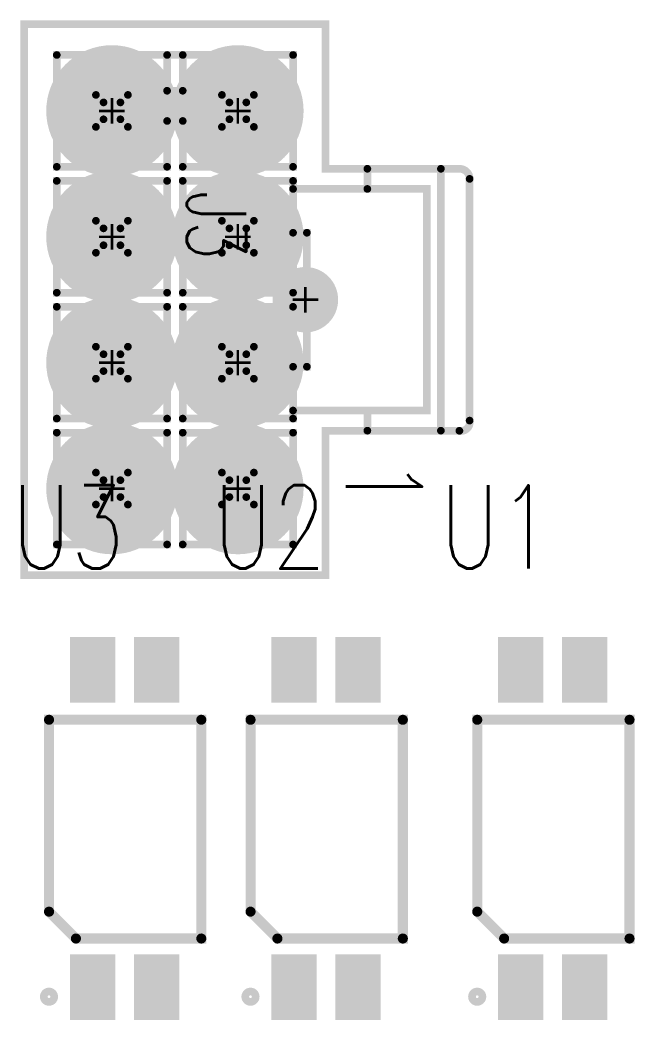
# Model space of a CAD drawing. Extents: x -711 to 95, y -82 to 290.
# Drawn here: x -648.57 to -636.38, y 161.25 to 181.55 of the extents above; entities that cross this region are included whole.
import ezdxf

# ---------------------------------------------------------------- set-up
doc = ezdxf.new("R2010")
doc.units = 0
for name, color, linetype in [('DRIL_NPLTE_THRU_01', 96, 'CONTINUOUS'), ('DRIL_NPLTE_THRU_02', 255, 'CONTINUOUS'), ('DRIL_NPLTE_THRU_03', 3, 'CONTINUOUS'), ('DRIL_NPLTE_THRU_04', 136, 'CONTINUOUS'), ('DRIL_NPLTE_THRU_05', 176, 'CONTINUOUS'), ('DRIL_NPLTE_THRU_06', 16, 'CONTINUOUS'), ('DRIL_PLTE_THRU_01', 96, 'CONTINUOUS'), ('DRIL_PLTE_THRU_02', 255, 'CONTINUOUS'), ('DRIL_PLTE_THRU_03', 3, 'CONTINUOUS'), ('DRIL_PLTE_THRU_04', 136, 'CONTINUOUS'), ('DRIL_PLTE_THRU_05', 176, 'CONTINUOUS'), ('DRIL_PLTE_THRU_06', 16, 'CONTINUOUS'), ('DRIL_SYMBOL', 2, 'CONTINUOUS'), ('PADS_BOT', 1, 'CONTINUOUS'), ('PADS_INNER', 3, 'CONTINUOUS'), ('PADS_TOP', 3, 'CONTINUOUS'), ('PADS_XR_02', 253, 'CONTINUOUS'), ('PADS_XR_03', 96, 'CONTINUOUS'), ('PADS_XR_21', 3, 'CONTINUOUS'), ('PADS_XR_22', 16, 'CONTINUOUS'), ('PADS_XR_23', 136, 'CONTINUOUS'), ('PADS_XR_27', 3, 'CONTINUOUS'), ('PADS_XR_28', 56, 'CONTINUOUS'), ('PADS_XR_30', 4, 'CONTINUOUS'), ('PART_NAME_26', 255, 'CONTINUOUS'), ('PART_NAME_27', 3, 'CONTINUOUS'), ('PART_TOP_2DLINE_26', 255, 'CONTINUOUS'), ('PART_TOP_2DLINE_27', 3, 'CONTINUOUS'), ('PART_TOP_COPPER_26', 255, 'CONTINUOUS'), ('PART_TOP_TEXT_26', 255, 'CONTINUOUS')]:
    doc.layers.add(name, color=color, linetype=linetype)
doc.styles.add('W0$1524', font='simplex', dxfattribs={"width": 0.75})
doc.styles.add('W0$2032', font='simplex', dxfattribs={"width": 0.75})
doc.styles.add('W0$254', font='simplex', dxfattribs={"width": 0.75})

# ---------------------------------------------------------------- blocks, each defined once
blk = doc.blocks.new('SMOOTH_0$1524')
at = {"const_width": 0.0762}
blk.add_lwpolyline([(-0.0381, 0, 1), (0.0381, 0, 1)], format="xyb", close=True, dxfattribs=at)
blk = doc.blocks.new('PART_BODY_TOP_73')
at = {"layer": 'PART_TOP_2DLINE_26', "const_width": 0.152}
blk.add_lwpolyline([(2.603, 5.647, 0.527798), (2.4, 5.85), (-2.4, 5.85, 0.414214), (-2.6, 5.65), (-2.6, 5.28), (2.6, 5.28), (2.6, 5.65)], format="xyb", dxfattribs=at)
for points in [[(-2.6, 5.28), (-2.6, 3.82)], [(2.6, 5.28), (2.6, 3.82)], [(2.2, 2.345), (2.36, 2.345), (2.36, 0.155), (0.14, 0.155), (0.14, 2.345), (1.33, 2.345), (2.2, 2.345), (2.2, 3.82), (2.2, 5), (-2.2, 5), (-2.2, 3.82), (-2.6, 3.82), (-2.6, 2.99), (-5.47, 2.99), (-5.47, -2.99), (5.47, -2.99), (5.47, 2.99), (2.6, 2.99), (2.6, 3.82), (2.2, 3.82)], [(1.33, 2.345), (1.33, 2.62), (-1.33, 2.62), (-1.33, 2.345), (-0.14, 2.345), (-0.14, 0.155), (-2.36, 0.155), (-2.36, 2.345), (-2.2, 2.345), (-2.2, 3.82)], [(-4.86, -2.345), (-4.86, 2.345), (-2.64, 2.345), (-2.64, 0.155), (-3.55, 0.155), (-3.55, -0.155), (-2.64, -0.155), (-2.64, -2.345), (-4.86, -2.345)], [(-2.2, 2.345), (-1.33, 2.345)], [(2.64, 2.345), (4.86, 2.345), (4.86, 0.155), (2.64, 0.155), (2.64, 2.345)], [(-3.918, 1.082), (-3.583, 1.082), (-3.432, 0.933), (-4.067, 0.933), (-3.918, 1.082), (-3.918, 1.417), (-3.583, 1.417), (-3.432, 1.568), (-4.067, 1.568), (-3.918, 1.417)], [(-4.067, 1.568), (-4.067, 0.933)], [(-3.432, 1.568), (-3.432, 0.933)], [(-1.417, 1.082), (-1.082, 1.082), (-0.933, 0.933), (-1.568, 0.933), (-1.417, 1.082), (-1.417, 1.417), (-1.082, 1.417), (-0.933, 1.568), (-1.568, 1.568), (-1.417, 1.417)], [(-1.568, 1.568), (-1.568, 0.933)], [(-0.933, 1.568), (-0.933, 0.933)], [(1.082, 1.082), (1.417, 1.082), (1.568, 0.933), (0.933, 0.933), (1.082, 1.082), (1.082, 1.417), (1.417, 1.417), (1.568, 1.568), (0.933, 1.568), (1.082, 1.417)], [(0.933, 1.568), (0.933, 0.933)], [(1.568, 1.568), (1.568, 0.933)], [(3.583, 1.082), (3.918, 1.082), (4.067, 0.933), (3.432, 0.933), (3.583, 1.082), (3.583, 1.417), (3.918, 1.417), (4.067, 1.568), (3.432, 1.568), (3.583, 1.417)], [(3.432, 1.568), (3.432, 0.933)], [(4.067, 1.568), (4.067, 0.933)], [(-3.583, 1.082), (-3.583, 1.417)], [(-1.082, 1.082), (-1.082, 1.417)], [(1.417, 1.082), (1.417, 1.417)], [(3.918, 1.082), (3.918, 1.417)], [(-4.86, 0.155), (-4.15, 0.155)], [(-3.55, 0.155), (-4.15, 0.155), (-4.15, -0.155), (-3.55, -0.155)], [(-4.15, -0.155), (-4.86, -0.155)], [(-2.36, -2.345), (-2.36, -0.155), (-0.14, -0.155), (-0.14, -2.345), (-2.36, -2.345)], [(0.14, -2.345), (0.14, -0.155), (2.36, -0.155), (2.36, -2.345), (0.14, -2.345)], [(2.64, -2.345), (2.64, -0.155), (4.86, -0.155), (4.86, -2.345), (2.64, -2.345)], [(-3.583, -1.082), (-3.918, -1.082), (-4.067, -0.933), (-3.432, -0.933), (-3.583, -1.082), (-3.583, -1.417), (-3.918, -1.417), (-4.067, -1.568), (-3.432, -1.568), (-3.583, -1.417)], [(-4.067, -0.933), (-4.067, -1.568)], [(-3.918, -1.082), (-3.918, -1.417)], [(-3.432, -0.933), (-3.432, -1.568)], [(-1.417, -1.082), (-1.082, -1.082), (-1.082, -1.417), (-0.933, -1.568), (-1.568, -1.568), (-1.417, -1.417), (-1.417, -1.082), (-1.568, -0.933), (-0.933, -0.933), (-0.933, -1.568)], [(-1.568, -0.933), (-1.568, -1.568)], [(-1.082, -1.082), (-0.933, -0.933)], [(1.082, -1.082), (1.417, -1.082), (1.417, -1.417), (1.568, -1.568), (0.933, -1.568), (1.082, -1.417), (1.082, -1.082), (0.933, -0.933), (1.568, -0.933), (1.568, -1.568)], [(0.933, -0.933), (0.933, -1.568)], [(1.417, -1.082), (1.568, -0.933)], [(3.918, -1.417), (3.583, -1.417), (3.583, -1.082), (3.918, -1.082), (3.918, -1.417), (4.067, -1.568), (3.432, -1.568), (3.432, -0.933), (4.067, -0.933), (4.067, -1.568)], [(3.583, -1.082), (3.432, -0.933)], [(3.918, -1.082), (4.067, -0.933)], [(-1.417, -1.417), (-1.082, -1.417)], [(1.082, -1.417), (1.417, -1.417)], [(3.583, -1.417), (3.432, -1.568)]]:
    blk.add_lwpolyline(points, dxfattribs=at)
at = {"layer": 'PART_TOP_2DLINE_27', "const_width": 0.152}
blk.add_lwpolyline([(2.603, 5.647, 0.527798), (2.4, 5.85), (-2.4, 5.85, 0.414214), (-2.6, 5.65), (-2.6, 5.28), (2.6, 5.28), (2.6, 5.65)], format="xyb", dxfattribs=at)
for points in [[(-2.6, 5.28), (-2.6, 3.82)], [(2.6, 5.28), (2.6, 3.82)], [(2.2, 2.345), (2.36, 2.345), (2.36, 0.155), (0.14, 0.155), (0.14, 2.345), (1.33, 2.345), (2.2, 2.345), (2.2, 3.82), (2.2, 5), (-2.2, 5), (-2.2, 3.82), (-2.6, 3.82), (-2.6, 2.99), (-5.47, 2.99), (-5.47, -2.99), (5.47, -2.99), (5.47, 2.99), (2.6, 2.99), (2.6, 3.82), (2.2, 3.82)], [(1.33, 2.345), (1.33, 2.62), (-1.33, 2.62), (-1.33, 2.345), (-0.14, 2.345), (-0.14, 0.155), (-2.36, 0.155), (-2.36, 2.345), (-2.2, 2.345), (-2.2, 3.82)], [(-4.86, -2.345), (-4.86, 2.345), (-2.64, 2.345), (-2.64, 0.155), (-3.55, 0.155), (-3.55, -0.155), (-2.64, -0.155), (-2.64, -2.345), (-4.86, -2.345)], [(-2.2, 2.345), (-1.33, 2.345)], [(2.64, 2.345), (4.86, 2.345), (4.86, 0.155), (2.64, 0.155), (2.64, 2.345)], [(-3.918, 1.082), (-3.583, 1.082), (-3.432, 0.933), (-4.067, 0.933), (-3.918, 1.082), (-3.918, 1.417), (-3.583, 1.417), (-3.432, 1.568), (-4.067, 1.568), (-3.918, 1.417)], [(-4.067, 1.568), (-4.067, 0.933)], [(-3.432, 1.568), (-3.432, 0.933)], [(-1.417, 1.082), (-1.082, 1.082), (-0.933, 0.933), (-1.568, 0.933), (-1.417, 1.082), (-1.417, 1.417), (-1.082, 1.417), (-0.933, 1.568), (-1.568, 1.568), (-1.417, 1.417)], [(-1.568, 1.568), (-1.568, 0.933)], [(-0.933, 1.568), (-0.933, 0.933)], [(1.082, 1.082), (1.417, 1.082), (1.568, 0.933), (0.933, 0.933), (1.082, 1.082), (1.082, 1.417), (1.417, 1.417), (1.568, 1.568), (0.933, 1.568), (1.082, 1.417)], [(0.933, 1.568), (0.933, 0.933)], [(1.568, 1.568), (1.568, 0.933)], [(3.583, 1.082), (3.918, 1.082), (4.067, 0.933), (3.432, 0.933), (3.583, 1.082), (3.583, 1.417), (3.918, 1.417), (4.067, 1.568), (3.432, 1.568), (3.583, 1.417)], [(3.432, 1.568), (3.432, 0.933)], [(4.067, 1.568), (4.067, 0.933)], [(-3.583, 1.082), (-3.583, 1.417)], [(-1.082, 1.082), (-1.082, 1.417)], [(1.417, 1.082), (1.417, 1.417)], [(3.918, 1.082), (3.918, 1.417)], [(-4.86, 0.155), (-4.15, 0.155)], [(-3.55, 0.155), (-4.15, 0.155), (-4.15, -0.155), (-3.55, -0.155)], [(-4.15, -0.155), (-4.86, -0.155)], [(-2.36, -2.345), (-2.36, -0.155), (-0.14, -0.155), (-0.14, -2.345), (-2.36, -2.345)], [(0.14, -2.345), (0.14, -0.155), (2.36, -0.155), (2.36, -2.345), (0.14, -2.345)], [(2.64, -2.345), (2.64, -0.155), (4.86, -0.155), (4.86, -2.345), (2.64, -2.345)], [(-3.583, -1.082), (-3.918, -1.082), (-4.067, -0.933), (-3.432, -0.933), (-3.583, -1.082), (-3.583, -1.417), (-3.918, -1.417), (-4.067, -1.568), (-3.432, -1.568), (-3.583, -1.417)], [(-4.067, -0.933), (-4.067, -1.568)], [(-3.918, -1.082), (-3.918, -1.417)], [(-3.432, -0.933), (-3.432, -1.568)], [(-1.417, -1.082), (-1.082, -1.082), (-1.082, -1.417), (-0.933, -1.568), (-1.568, -1.568), (-1.417, -1.417), (-1.417, -1.082), (-1.568, -0.933), (-0.933, -0.933), (-0.933, -1.568)], [(-1.568, -0.933), (-1.568, -1.568)], [(-1.082, -1.082), (-0.933, -0.933)], [(1.082, -1.082), (1.417, -1.082), (1.417, -1.417), (1.568, -1.568), (0.933, -1.568), (1.082, -1.417), (1.082, -1.082), (0.933, -0.933), (1.568, -0.933), (1.568, -1.568)], [(0.933, -0.933), (0.933, -1.568)], [(1.417, -1.082), (1.568, -0.933)], [(3.918, -1.417), (3.583, -1.417), (3.583, -1.082), (3.918, -1.082), (3.918, -1.417), (4.067, -1.568), (3.432, -1.568), (3.432, -0.933), (4.067, -0.933), (4.067, -1.568)], [(3.583, -1.082), (3.432, -0.933)], [(3.918, -1.082), (4.067, -0.933)], [(-1.417, -1.417), (-1.082, -1.417)], [(1.082, -1.417), (1.417, -1.417)], [(3.583, -1.417), (3.432, -1.568)]]:
    blk.add_lwpolyline(points, dxfattribs=at)
at = {"layer": 'PART_TOP_2DLINE_26'}
for p in [(-2.4, 5.85), (2.4, 5.85), (2.603, 5.647), (-2.6, 5.28), (2.6, 5.28), (-2.6, 3.82), (-2.2, 3.82), (2.6, 3.82), (-1.33, 2.62), (1.33, 2.62), (-4.86, 2.345), (-2.64, 2.345), (-2.36, 2.345), (-2.2, 2.345), (-2.2, 2.345), (-1.33, 2.345), (-1.33, 2.345), (-0.14, 2.345), (0.14, 2.345), (1.33, 2.345), (1.33, 2.345), (2.2, 2.345), (2.36, 2.345), (2.64, 2.345), (2.64, 2.345), (4.86, 2.345), (-4.067, 1.568), (-4.067, 1.568), (-3.432, 1.568), (-3.432, 1.568), (-1.568, 1.568), (-1.568, 1.568), (-0.933, 1.568), (-0.933, 1.568), (0.933, 1.568), (0.933, 1.568), (1.568, 1.568), (1.568, 1.568), (3.432, 1.568), (3.432, 1.568), (4.067, 1.568), (4.067, 1.568), (-3.918, 1.417), (-3.918, 1.417), (-3.583, 1.417), (-3.583, 1.417), (-1.417, 1.417), (-1.417, 1.417), (-1.082, 1.417), (-1.082, 1.417), (1.082, 1.417), (1.082, 1.417), (1.417, 1.417), (1.417, 1.417), (3.583, 1.417), (3.583, 1.417), (3.918, 1.417), (3.918, 1.417), (-3.918, 1.082), (-3.918, 1.082), (-3.583, 1.082), (-3.583, 1.082), (-1.417, 1.082), (-1.417, 1.082), (-1.082, 1.082), (-1.082, 1.082), (1.082, 1.082), (1.082, 1.082), (1.417, 1.082), (1.417, 1.082), (3.583, 1.082), (3.583, 1.082), (3.918, 1.082), (3.918, 1.082), (-4.067, 0.933), (-4.067, 0.933), (-3.432, 0.933), (-3.432, 0.933), (-1.568, 0.933), (-1.568, 0.933), (-0.933, 0.933), (-0.933, 0.933), (0.933, 0.933), (0.933, 0.933), (1.568, 0.933), (1.568, 0.933), (3.432, 0.933), (3.432, 0.933), (4.067, 0.933), (4.067, 0.933), (-4.86, 0.155), (-4.15, 0.155), (-4.15, 0.155), (-3.55, 0.155), (-3.55, 0.155), (-2.64, 0.155), (-2.36, 0.155), (-0.14, 0.155), (0.14, 0.155), (2.36, 0.155), (2.64, 0.155), (4.86, 0.155), (-4.86, -0.155), (-4.15, -0.155), (-4.15, -0.155), (-3.55, -0.155), (-3.55, -0.155), (-2.64, -0.155), (-2.36, -0.155), (-0.14, -0.155), (0.14, -0.155), (2.36, -0.155), (2.64, -0.155), (4.86, -0.155), (-4.067, -0.933), (-4.067, -0.933), (-3.918, -1.082), (-3.918, -1.082), (-3.583, -1.082), (-3.583, -1.082), (-3.432, -0.933), (-3.432, -0.933), (-1.568, -0.933), (-1.568, -0.933), (-1.417, -1.082), (-1.417, -1.082), (-1.082, -1.082), (-1.082, -1.082), (-0.933, -0.933), (-0.933, -0.933), (0.933, -0.933), (0.933, -0.933), (1.082, -1.082), (1.082, -1.082), (1.417, -1.082), (1.417, -1.082), (1.568, -0.933), (1.568, -0.933), (3.432, -0.933), (3.432, -0.933), (3.583, -1.082), (3.583, -1.082), (3.918, -1.082), (3.918, -1.082), (4.067, -0.933), (4.067, -0.933), (-3.918, -1.417), (-3.918, -1.417), (-3.583, -1.417), (-3.583, -1.417), (-1.417, -1.417), (-1.417, -1.417), (-1.082, -1.417), (-1.082, -1.417), (1.082, -1.417), (1.082, -1.417), (1.417, -1.417), (1.417, -1.417), (3.583, -1.417), (3.583, -1.417), (3.918, -1.417), (3.918, -1.417), (-4.067, -1.568), (-4.067, -1.568), (-3.432, -1.568), (-3.432, -1.568), (-1.568, -1.568), (-1.568, -1.568), (-0.933, -1.568), (-0.933, -1.568), (0.933, -1.568), (0.933, -1.568), (1.568, -1.568), (1.568, -1.568), (3.432, -1.568), (3.432, -1.568), (4.067, -1.568), (4.067, -1.568), (-4.86, -2.345), (-4.86, -2.345), (-2.64, -2.345), (-2.36, -2.345), (-2.36, -2.345), (-0.14, -2.345), (0.14, -2.345), (0.14, -2.345), (2.36, -2.345), (2.64, -2.345), (2.64, -2.345), (4.86, -2.345)]:
    blk.add_blockref('SMOOTH_0$1524', p, dxfattribs=at)
at = {"layer": 'PART_TOP_2DLINE_27'}
for p in [(-2.4, 5.85), (2.4, 5.85), (2.603, 5.647), (-2.6, 5.28), (2.6, 5.28), (-2.6, 3.82), (-2.2, 3.82), (2.6, 3.82), (-1.33, 2.62), (1.33, 2.62), (-4.86, 2.345), (-2.64, 2.345), (-2.36, 2.345), (-2.2, 2.345), (-2.2, 2.345), (-1.33, 2.345), (-1.33, 2.345), (-0.14, 2.345), (0.14, 2.345), (1.33, 2.345), (1.33, 2.345), (2.2, 2.345), (2.36, 2.345), (2.64, 2.345), (2.64, 2.345), (4.86, 2.345), (-4.067, 1.568), (-4.067, 1.568), (-3.432, 1.568), (-3.432, 1.568), (-1.568, 1.568), (-1.568, 1.568), (-0.933, 1.568), (-0.933, 1.568), (0.933, 1.568), (0.933, 1.568), (1.568, 1.568), (1.568, 1.568), (3.432, 1.568), (3.432, 1.568), (4.067, 1.568), (4.067, 1.568), (-3.918, 1.417), (-3.918, 1.417), (-3.583, 1.417), (-3.583, 1.417), (-1.417, 1.417), (-1.417, 1.417), (-1.082, 1.417), (-1.082, 1.417), (1.082, 1.417), (1.082, 1.417), (1.417, 1.417), (1.417, 1.417), (3.583, 1.417), (3.583, 1.417), (3.918, 1.417), (3.918, 1.417), (-3.918, 1.082), (-3.918, 1.082), (-3.583, 1.082), (-3.583, 1.082), (-1.417, 1.082), (-1.417, 1.082), (-1.082, 1.082), (-1.082, 1.082), (1.082, 1.082), (1.082, 1.082), (1.417, 1.082), (1.417, 1.082), (3.583, 1.082), (3.583, 1.082), (3.918, 1.082), (3.918, 1.082), (-4.067, 0.933), (-4.067, 0.933), (-3.432, 0.933), (-3.432, 0.933), (-1.568, 0.933), (-1.568, 0.933), (-0.933, 0.933), (-0.933, 0.933), (0.933, 0.933), (0.933, 0.933), (1.568, 0.933), (1.568, 0.933), (3.432, 0.933), (3.432, 0.933), (4.067, 0.933), (4.067, 0.933), (-4.86, 0.155), (-4.15, 0.155), (-4.15, 0.155), (-3.55, 0.155), (-3.55, 0.155), (-2.64, 0.155), (-2.36, 0.155), (-0.14, 0.155), (0.14, 0.155), (2.36, 0.155), (2.64, 0.155), (4.86, 0.155), (-4.86, -0.155), (-4.15, -0.155), (-4.15, -0.155), (-3.55, -0.155), (-3.55, -0.155), (-2.64, -0.155), (-2.36, -0.155), (-0.14, -0.155), (0.14, -0.155), (2.36, -0.155), (2.64, -0.155), (4.86, -0.155), (-4.067, -0.933), (-4.067, -0.933), (-3.918, -1.082), (-3.918, -1.082), (-3.583, -1.082), (-3.583, -1.082), (-3.432, -0.933), (-3.432, -0.933), (-1.568, -0.933), (-1.568, -0.933), (-1.417, -1.082), (-1.417, -1.082), (-1.082, -1.082), (-1.082, -1.082), (-0.933, -0.933), (-0.933, -0.933), (0.933, -0.933), (0.933, -0.933), (1.082, -1.082), (1.082, -1.082), (1.417, -1.082), (1.417, -1.082), (1.568, -0.933), (1.568, -0.933), (3.432, -0.933), (3.432, -0.933), (3.583, -1.082), (3.583, -1.082), (3.918, -1.082), (3.918, -1.082), (4.067, -0.933), (4.067, -0.933), (-3.918, -1.417), (-3.918, -1.417), (-3.583, -1.417), (-3.583, -1.417), (-1.417, -1.417), (-1.417, -1.417), (-1.082, -1.417), (-1.082, -1.417), (1.082, -1.417), (1.082, -1.417), (1.417, -1.417), (1.417, -1.417), (3.583, -1.417), (3.583, -1.417), (3.918, -1.417), (3.918, -1.417), (-4.067, -1.568), (-4.067, -1.568), (-3.432, -1.568), (-3.432, -1.568), (-1.568, -1.568), (-1.568, -1.568), (-0.933, -1.568), (-0.933, -1.568), (0.933, -1.568), (0.933, -1.568), (1.568, -1.568), (1.568, -1.568), (3.432, -1.568), (3.432, -1.568), (4.067, -1.568), (4.067, -1.568), (-4.86, -2.345), (-4.86, -2.345), (-2.64, -2.345), (-2.36, -2.345), (-2.36, -2.345), (-0.14, -2.345), (0.14, -2.345), (0.14, -2.345), (2.36, -2.345), (2.64, -2.345), (2.64, -2.345), (4.86, -2.345)]:
    blk.add_blockref('SMOOTH_0$1524', p, dxfattribs=at)
at = {"layer": 'PART_TOP_TEXT_26', "style": 'W0$254', "width": 0.75}
blk.add_text('1', height=1.511, dxfattribs=at).set_placement((3.175, 3.393))
blk = doc.blocks.new('DRIL_SYMBOL_1$1997266667')
at = {"layer": 'DRIL_SYMBOL', "const_width": 0.0508}
for points in [[(0, -0.254), (0, 0.254)], [(-0.254, 0), (0.254, 0)]]:
    blk.add_lwpolyline(points, dxfattribs=at)
blk = doc.blocks.new('DRIL_HOLE_1$1997266667')
at = {"const_width": 0.6}
blk.add_lwpolyline([(-0.3, 0, 1), (0.3, 0, 1)], format="xyb", close=True, dxfattribs=at)
blk.add_blockref('DRIL_SYMBOL_1$1997266667', (0, 0))
blk = doc.blocks.new('PAD_18')
at = {"const_width": 1}
blk.add_lwpolyline([(0, -0.5, 1), (0, 0.5, 1)], format="xyb", close=True, dxfattribs=at)
blk = doc.blocks.new('PAD_19')
at = {"const_width": 1.305}
blk.add_lwpolyline([(0, -0.652, 1), (0, 0.652, 1)], format="xyb", close=True, dxfattribs=at)
blk = doc.blocks.new('PAD_0')
blk.add_lwpolyline([(0, 0, 1), (0, 0, 1)], format="xyb", close=True)
blk = doc.blocks.new('STK_TOP_15')
at = {"layer": 'DRIL_PLTE_THRU_01'}
blk.add_blockref('DRIL_HOLE_1$1997266667', (0, 0), dxfattribs=at)
at = {"layer": 'DRIL_PLTE_THRU_02'}
blk.add_blockref('DRIL_HOLE_1$1997266667', (0, 0), dxfattribs=at)
at = {"layer": 'DRIL_PLTE_THRU_03'}
blk.add_blockref('DRIL_HOLE_1$1997266667', (0, 0), dxfattribs=at)
at = {"layer": 'DRIL_PLTE_THRU_04'}
blk.add_blockref('DRIL_HOLE_1$1997266667', (0, 0), dxfattribs=at)
at = {"layer": 'DRIL_PLTE_THRU_05'}
blk.add_blockref('DRIL_HOLE_1$1997266667', (0, 0), dxfattribs=at)
at = {"layer": 'DRIL_PLTE_THRU_06'}
blk.add_blockref('DRIL_HOLE_1$1997266667', (0, 0), dxfattribs=at)
at = {"layer": 'PADS_BOT'}
blk.add_blockref('PAD_18', (0, 0), dxfattribs=at)
at = {"layer": 'PADS_INNER'}
blk.add_blockref('PAD_18', (0, 0), dxfattribs=at)
at = {"layer": 'PADS_TOP'}
blk.add_blockref('PAD_18', (0, 0), dxfattribs=at)
at = {"layer": 'PADS_XR_02'}
blk.add_blockref('PAD_19', (0, 0), dxfattribs=at)
at = {"layer": 'PADS_XR_03'}
blk.add_blockref('PAD_19', (0, 0), dxfattribs=at)
at = {"layer": 'PADS_XR_22'}
blk.add_blockref('PAD_0', (0, 0), dxfattribs=at)
at = {"layer": 'PADS_XR_23'}
blk.add_blockref('PAD_0', (0, 0), dxfattribs=at)
blk = doc.blocks.new('DRIL_SYMBOL_1$2996333333')
at = {"layer": 'DRIL_SYMBOL', "const_width": 0.0508}
for points in [[(0, -0.254), (0, 0.254)], [(-0.254, 0), (0.254, 0)]]:
    blk.add_lwpolyline(points, dxfattribs=at)
blk = doc.blocks.new('DRIL_HOLE_1$2996333333')
at = {"const_width": 0.649817}
blk.add_lwpolyline([(-0.324908, 0, 1), (0.324908, 0, 1)], format="xyb", close=True, dxfattribs=at)
blk.add_blockref('DRIL_SYMBOL_1$2996333333', (0, 0))
blk = doc.blocks.new('PAD_17')
at = {"const_width": 0.649817}
blk.add_lwpolyline([(0, -0.324908, 1), (0, 0.324908, 1)], format="xyb", close=True, dxfattribs=at)
blk = doc.blocks.new('STK_TOP_16')
at = {"layer": 'DRIL_NPLTE_THRU_01'}
blk.add_blockref('DRIL_HOLE_1$2996333333', (0, 0), dxfattribs=at)
at = {"layer": 'DRIL_NPLTE_THRU_02'}
blk.add_blockref('DRIL_HOLE_1$2996333333', (0, 0), dxfattribs=at)
at = {"layer": 'DRIL_NPLTE_THRU_03'}
blk.add_blockref('DRIL_HOLE_1$2996333333', (0, 0), dxfattribs=at)
at = {"layer": 'DRIL_NPLTE_THRU_04'}
blk.add_blockref('DRIL_HOLE_1$2996333333', (0, 0), dxfattribs=at)
at = {"layer": 'DRIL_NPLTE_THRU_05'}
blk.add_blockref('DRIL_HOLE_1$2996333333', (0, 0), dxfattribs=at)
at = {"layer": 'DRIL_NPLTE_THRU_06'}
blk.add_blockref('DRIL_HOLE_1$2996333333', (0, 0), dxfattribs=at)
at = {"layer": 'PADS_BOT'}
blk.add_blockref('PAD_17', (0, 0), dxfattribs=at)
at = {"layer": 'PADS_INNER'}
blk.add_blockref('PAD_17', (0, 0), dxfattribs=at)
at = {"layer": 'PADS_TOP'}
blk.add_blockref('PAD_17', (0, 0), dxfattribs=at)
at = {"layer": 'PADS_XR_21'}
blk.add_blockref('PAD_0', (0, 0), dxfattribs=at)
at = {"layer": 'PADS_XR_22'}
blk.add_blockref('PAD_0', (0, 0), dxfattribs=at)
at = {"layer": 'PADS_XR_23'}
blk.add_blockref('PAD_0', (0, 0), dxfattribs=at)
at = {"layer": 'PADS_XR_27'}
blk.add_blockref('PAD_0', (0, 0), dxfattribs=at)
at = {"layer": 'PADS_XR_28'}
blk.add_blockref('PAD_0', (0, 0), dxfattribs=at)
at = {"layer": 'PADS_XR_30'}
blk.add_blockref('PAD_0', (0, 0), dxfattribs=at)
blk = doc.blocks.new('SYM_TOP_17')
for name, p in [('PART_BODY_TOP_73', (0, 0)), ('STK_TOP_16', (0, 2.59)), ('STK_TOP_15', (-3.75, 1.25)), ('STK_TOP_15', (-1.25, 1.25)), ('STK_TOP_15', (1.25, 1.25)), ('STK_TOP_15', (3.75, 1.25)), ('STK_TOP_15', (-3.75, -1.25)), ('STK_TOP_15', (-1.25, -1.25)), ('STK_TOP_15', (1.25, -1.25)), ('STK_TOP_15', (3.75, -1.25))]:
    blk.add_blockref(name, p)
blk = doc.blocks.new('PART_TOP_55')
blk.add_blockref('SYM_TOP_17', (0, 0))
at = {"layer": 'PART_NAME_26', "style": 'W0$1524', "width": 0.75}
blk.add_text('J3', height=1.17348, dxfattribs=at).set_placement((-2.159, 0.239712))
at = {"layer": 'PART_NAME_27', "style": 'W0$1524', "width": 0.75}
blk.add_text('J3', height=1.17348, dxfattribs=at).set_placement((-2.159, 0.239712))
blk = doc.blocks.new('SMOOTH_0$1998133333')
at = {"const_width": 0.0999}
blk.add_lwpolyline([(-0.05, 0, 1), (0.05, 0, 1)], format="xyb", close=True, dxfattribs=at)
blk = doc.blocks.new('PART_BODY_TOP_59')
at = {"layer": 'PART_TOP_2DLINE_26', "const_width": 0.199813}
blk.add_lwpolyline([(-1.4986, -1.651), (-0.9652, -2.1844), (1.524, -2.1844), (1.524, 2.159), (-1.4986, 2.159), (-1.4986, -1.651)], dxfattribs=at)
at = {"layer": 'PART_TOP_2DLINE_27', "const_width": 0.199813}
blk.add_lwpolyline([(-1.4986, -1.651), (-0.9652, -2.1844), (1.524, -2.1844), (1.524, 2.159), (-1.4986, 2.159), (-1.4986, -1.651)], dxfattribs=at)
at = {"layer": 'PART_TOP_COPPER_26', "const_width": 0.1524}
blk.add_lwpolyline([(-1.602976, -3.3401, 1), (-1.396764, -3.3401, 1)], format="xyb", close=True, dxfattribs=at)
at = {"layer": 'PART_TOP_2DLINE_26'}
for p in [(-1.4986, 2.159), (1.524, 2.159), (-1.4986, -1.651), (-1.4986, -1.651), (-0.9652, -2.1844), (1.524, -2.1844)]:
    blk.add_blockref('SMOOTH_0$1998133333', p, dxfattribs=at)
at = {"layer": 'PART_TOP_2DLINE_27'}
for p in [(-1.4986, 2.159), (1.524, 2.159), (-1.4986, -1.651), (-1.4986, -1.651), (-0.9652, -2.1844), (1.524, -2.1844)]:
    blk.add_blockref('SMOOTH_0$1998133333', p, dxfattribs=at)
blk = doc.blocks.new('DRIL_HOLE_0')
blk.add_lwpolyline([(0, 0, 1), (0, 0, 1)], format="xyb", close=True)
blk = doc.blocks.new('PAD_37')
at = {"const_width": 0.9}
blk.add_lwpolyline([(-0.65, 0), (0.65, 0)], dxfattribs=at)
blk = doc.blocks.new('STK_TOP_4')
at = {"layer": 'DRIL_PLTE_THRU_01'}
blk.add_blockref('DRIL_HOLE_0', (0, 0), dxfattribs=at)
at = {"layer": 'DRIL_PLTE_THRU_02'}
blk.add_blockref('DRIL_HOLE_0', (0, 0), dxfattribs=at)
at = {"layer": 'DRIL_PLTE_THRU_03'}
blk.add_blockref('DRIL_HOLE_0', (0, 0), dxfattribs=at)
at = {"layer": 'DRIL_PLTE_THRU_04'}
blk.add_blockref('DRIL_HOLE_0', (0, 0), dxfattribs=at)
at = {"layer": 'DRIL_PLTE_THRU_05'}
blk.add_blockref('DRIL_HOLE_0', (0, 0), dxfattribs=at)
at = {"layer": 'DRIL_PLTE_THRU_06'}
blk.add_blockref('DRIL_HOLE_0', (0, 0), dxfattribs=at)
at = {"layer": 'PADS_BOT'}
blk.add_blockref('PAD_0', (0, 0), dxfattribs=at)
at = {"layer": 'PADS_INNER'}
blk.add_blockref('PAD_0', (0, 0), dxfattribs=at)
at = {"layer": 'PADS_TOP', "rotation": 90}
blk.add_blockref('PAD_37', (0, 0), dxfattribs=at)
blk = doc.blocks.new('SYM_TOP_3')
for name, p in [('STK_TOP_4', (-0.635, 3.15)), ('STK_TOP_4', (0.635, 3.15)), ('PART_BODY_TOP_59', (0, 0)), ('STK_TOP_4', (-0.635, -3.15)), ('STK_TOP_4', (0.635, -3.15))]:
    blk.add_blockref(name, p)
blk = doc.blocks.new('PART_TOP_146')
blk.add_blockref('SYM_TOP_3', (0, 0))
at = {"layer": 'PART_NAME_26', "style": 'W0$2032', "width": 0.75}
blk.add_text('U1', height=1.6535, dxfattribs=at).set_placement((-2.236, 5.163))
at = {"layer": 'PART_NAME_27', "style": 'W0$2032', "width": 0.75}
blk.add_text('U1', height=1.6535, dxfattribs=at).set_placement((-2.236, 5.163))
blk = doc.blocks.new('PART_TOP_147')
blk.add_blockref('SYM_TOP_3', (0, 0))
at = {"layer": 'PART_NAME_26', "style": 'W0$2032', "width": 0.75}
blk.add_text('U2', height=1.6535, dxfattribs=at).set_placement((-2.236, 5.163))
at = {"layer": 'PART_NAME_27', "style": 'W0$2032', "width": 0.75}
blk.add_text('U2', height=1.6535, dxfattribs=at).set_placement((-2.236, 5.163))
blk = doc.blocks.new('PART_TOP_148')
blk.add_blockref('SYM_TOP_3', (0, 0))
at = {"layer": 'PART_NAME_26', "style": 'W0$2032', "width": 0.75}
blk.add_text('U3', height=1.6535, dxfattribs=at).set_placement((-2.236, 5.163))
at = {"layer": 'PART_NAME_27', "style": 'W0$2032', "width": 0.75}
blk.add_text('U3', height=1.6535, dxfattribs=at).set_placement((-2.236, 5.163))

msp = doc.modelspace()

# ---------------------------------------------------------------- block references
at = {"rotation": 270}
msp.add_blockref('PART_TOP_55', (-645.5, 176), dxfattribs=at)
for name, p in [('PART_TOP_148', (-646.5, 165.5)), ('PART_TOP_147', (-642.5, 165.5)), ('PART_TOP_146', (-638, 165.5))]:
    msp.add_blockref(name, p)

doc.saveas('drawing.dxf')
